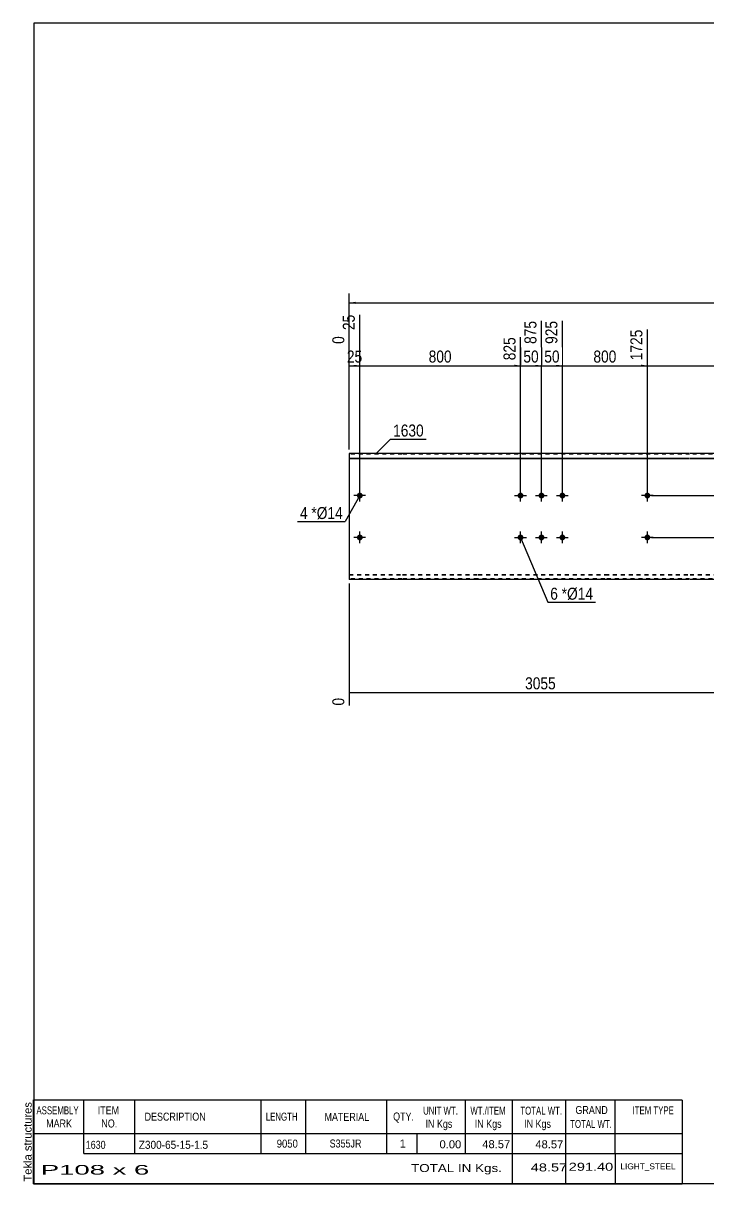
# Model space of a CAD drawing. Header units: millimetres. Extents: x -78 to 325, y -159 to 118.
# Drawn here: x -77.9 to 85.9, y -159.3 to 117.8 of the extents above; entities that cross this region are included whole.
import ezdxf

# ---------------------------------------------------------------- set-up
doc = ezdxf.new("R2010")
doc.units = ezdxf.units.MM
doc.linetypes.add('DXK_LINE_DOT1', pattern=[1.8814, 0.9407, -0.9407])
doc.styles.add('Arial', font='ARIAL.TTF', dxfattribs={"height": 0.2})
doc.styles.add('Arial Narrow', font='ARIALN.TTF', dxfattribs={"height": 0.2})

# ---------------------------------------------------------------- blocks, each defined once
blk = doc.blocks.new('Unknown-629097656-1705')
at = {"color": 5, "linetype": 'Continuous'}
for p, q in [((324.62, 117.75), (-75.38, 117.75)), ((-75.38, 117.75), (-75.38, -159.25)), ((324.62, -159.25), (324.62, 117.75)), ((-75.38, -159.25), (324.62, -159.25))]:
    blk.add_line(p, q, dxfattribs=at)
at = {"color": 174, "linetype": 'Continuous', "style": 'Arial'}
blk.add_text('Tekla structures', height=1.9102, rotation=90, dxfattribs=at).set_placement((-75.88, -158.75))
blk = doc.blocks.new('Part-629097656-1204 - 1201')
at = {"color": 2, "linetype": 'Continuous'}
for p, q in [((0, 15), (0, -15)), ((12.6, 15), (0, 15)), ((0, 13.94), (12.6, 13.94)), ((30.7, 15), (12.7, 15)), ((12.7, 13.94), (30.7, 13.94)), ((60.99, 15), (30.8, 15)), ((30.8, 13.94), (60.99, 13.94)), ((81.28, 15), (61.09, 15)), ((61.09, 13.94), (81.28, 13.94)), ((111.18, 15), (81.38, 15)), ((81.38, 13.94), (111.18, 13.94)), ((141.08, 15), (111.28, 15)), ((111.28, 13.94), (141.08, 13.94)), ((184.79, 15), (141.18, 15)), ((141.18, 13.94), (184.79, 13.94)), ((214.69, 15), (184.89, 15)), ((184.89, 13.94), (214.69, 13.94)), ((247.39, 15), (214.79, 15)), ((214.79, 13.94), (247.39, 13.94)), ((247.39, 15), (247.39, -15)), ((0, 13.83), (12.6, 13.83)), ((12.7, 13.83), (30.7, 13.83)), ((30.8, 13.83), (60.99, 13.83)), ((61.09, 13.83), (81.28, 13.83)), ((81.38, 13.83), (111.18, 13.83)), ((111.28, 13.83), (141.08, 13.83)), ((141.18, 13.83), (184.79, 13.83)), ((184.89, 13.83), (214.69, 13.83)), ((214.79, 13.83), (247.39, 13.83)), ((12.6, -15), (0, -15)), ((30.7, -15), (12.7, -15)), ((60.99, -15), (30.8, -15)), ((81.28, -15), (61.09, -15)), ((111.18, -15), (81.38, -15)), ((141.08, -15), (111.28, -15)), ((184.79, -15), (141.18, -15)), ((214.69, -15), (184.89, -15)), ((247.39, -15), (214.79, -15))]:
    blk.add_line(p, q, dxfattribs=at)
at = {"color": 7, "linetype": 'DXK_LINE_DOT1'}
for p, q in [((12.6, 14.85), (0, 14.85)), ((30.7, 14.85), (12.7, 14.85)), ((60.99, 14.85), (30.8, 14.85)), ((81.28, 14.85), (61.09, 14.85)), ((111.18, 14.85), (81.38, 14.85)), ((141.08, 14.85), (111.28, 14.85)), ((184.79, 14.85), (141.18, 14.85)), ((214.69, 14.85), (184.89, 14.85)), ((247.39, 14.85), (214.79, 14.85)), ((0, -13.83), (12.6, -13.83)), ((12.7, -13.83), (30.7, -13.83)), ((30.8, -13.83), (60.99, -13.83)), ((61.09, -13.83), (81.28, -13.83)), ((81.38, -13.83), (111.18, -13.83)), ((111.28, -13.83), (141.08, -13.83)), ((141.18, -13.83), (184.79, -13.83)), ((184.89, -13.83), (214.69, -13.83)), ((214.79, -13.83), (247.39, -13.83)), ((0, -13.94), (12.6, -13.94)), ((12.6, -14.85), (0, -14.85)), ((12.7, -13.94), (30.7, -13.94)), ((30.7, -14.85), (12.7, -14.85)), ((30.8, -13.94), (60.99, -13.94)), ((60.99, -14.85), (30.8, -14.85)), ((61.09, -13.94), (81.28, -13.94)), ((81.28, -14.85), (61.09, -14.85)), ((81.38, -13.94), (111.18, -13.94)), ((111.18, -14.85), (81.38, -14.85)), ((111.28, -13.94), (141.08, -13.94)), ((141.08, -14.85), (111.28, -14.85)), ((141.18, -13.94), (184.79, -13.94)), ((184.79, -14.85), (141.18, -14.85)), ((184.89, -13.94), (214.69, -13.94)), ((214.69, -14.85), (184.89, -14.85)), ((214.79, -13.94), (247.39, -13.94)), ((247.39, -14.85), (214.79, -14.85))]:
    blk.add_line(p, q, dxfattribs=at)
blk = doc.blocks.new('Bolt-629097656-1210 - 1201')
at = {"linetype": 'Continuous'}
for points in [[(40.19, 5, -1), (41.59, 5, -1)], [(45.19, 5, -1), (46.59, 5, -1)], [(50.19, 5, -1), (51.59, 5, -1)], [(40.19, -5, -1), (41.59, -5, -1)], [(45.19, -5, -1), (46.59, -5, -1)], [(50.19, -5, -1), (51.59, -5, -1)]]:
    blk.add_hatch(color=3, dxfattribs=at).paths.add_polyline_path(points)
at = {"color": 3, "linetype": 'Continuous'}
for p, q in [((40.89, 3.6), (40.89, 6.4)), ((45.89, 3.6), (45.89, 6.4)), ((50.89, 3.6), (50.89, 6.4)), ((39.49, 5), (42.29, 5)), ((44.49, 5), (47.29, 5)), ((49.49, 5), (52.29, 5)), ((39.49, -5), (42.29, -5)), ((40.89, -6.4), (40.89, -3.6)), ((44.49, -5), (47.29, -5)), ((45.89, -6.4), (45.89, -3.6)), ((49.49, -5), (52.29, -5)), ((50.89, -6.4), (50.89, -3.6))]:
    blk.add_line(p, q, dxfattribs=at)
blk = doc.blocks.new('Bolt-629097656-1211 - 1201')
at = {"linetype": 'Continuous'}
for points in [[(1.8, -5, -1), (3.2, -5, -1)], [(70.49, -5, -1), (71.89, -5, -1)]]:
    blk.add_hatch(color=3, dxfattribs=at).paths.add_polyline_path(points)
at = {"color": 3, "linetype": 'Continuous'}
for p, q in [((3.9, -5), (1.1, -5)), ((2.5, -6.4), (2.5, -3.6)), ((72.59, -5), (69.79, -5)), ((71.19, -6.4), (71.19, -3.6))]:
    blk.add_line(p, q, dxfattribs=at)
blk = doc.blocks.new('Bolt-629097656-1212 - 1201')
at = {"linetype": 'Continuous'}
for points in [[(1.8, 5, -1), (3.2, 5, -1)], [(70.49, 5, -1), (71.89, 5, -1)]]:
    blk.add_hatch(color=3, dxfattribs=at).paths.add_polyline_path(points)
at = {"color": 3, "linetype": 'Continuous'}
for p, q in [((2.5, 3.6), (2.5, 6.4)), ((71.19, 3.6), (71.19, 6.4)), ((3.9, 5), (1.1, 5)), ((72.59, 5), (69.79, 5))]:
    blk.add_line(p, q, dxfattribs=at)
blk = doc.blocks.new('StraightDimension-629097656-1326 - 1201')
at = {"linetype": 'Continuous'}
for points in [[(257.75, 3.5), (258, 5), (258.25, 3.5)], [(258.25, -3.5), (258, -5), (257.75, -3.5)]]:
    blk.add_hatch(color=7, dxfattribs=at).paths.add_polyline_path(points)
at = {"color": 7, "linetype": 'Continuous'}
for p, q in [((72.19, 5), (260.4, 5)), ((258, -5), (258, 5)), ((72.19, -5), (260.4, -5))]:
    blk.add_line(p, q, dxfattribs=at)
at = {"color": 0}
blk.add_wipeout([(257.85, 3.34), (253.65, 3.34), (253.65, -3.34), (257.85, -3.34)], dxfattribs=at)
at = {"color": 3, "style": 'Arial Narrow'}
blk.add_text('100', height=2.863, rotation=90.0002, dxfattribs=at).set_placement((257.25, -2.74))
blk = doc.blocks.new('StraightDimension-629097656-1253 - 1201')
at = {"linetype": 'Continuous'}
blk.add_hatch(color=7, dxfattribs=at).paths.add_polyline_path([(1, 36.25), (2.5, 36), (1, 35.75)])
at = {"color": 7, "linetype": 'Continuous'}
for p, q in [((2.5, 6), (2.5, 48.16)), ((0, 16), (0, 43.03)), ((0, 36), (2.5, 36))]:
    blk.add_line(p, q, dxfattribs=at)
at = {"color": 0, "linetype": 'Continuous'}
blk.add_wipeout([(1.9, 48.76), (-2.3, 48.76), (-2.3, 43.9), (1.9, 43.9)], dxfattribs=at)
at = {"color": 0}
blk.add_wipeout([(3.68, 36.15), (3.68, 40.35), (-1.18, 40.35), (-1.18, 36.15)], dxfattribs=at)
at = {"color": 0, "linetype": 'Continuous'}
blk.add_wipeout([(-0.6, 43.63), (-4.8, 43.63), (-4.8, 40.6), (-0.6, 40.6)], dxfattribs=at)
at = {"color": 3, "linetype": 'Continuous', "style": 'Arial Narrow'}
for s, height, p in [('25', 2.863, (1.3, 44.5)), ('0', 2.86, (-1.2, 41.2))]:
    blk.add_text(s, height=height, rotation=90.0002, dxfattribs=at).set_placement(p)
at = {"color": 3, "style": 'Arial Narrow'}
blk.add_text('25', height=2.863, dxfattribs=at).set_placement((-0.58, 36.75))
blk = doc.blocks.new('StraightDimension-629097656-1327 - 1201')
at = {"linetype": 'Continuous'}
for points in [[(257.75, -6.5), (258, -5), (258.25, -6.5)], [(258.25, -13.5), (258, -15), (257.75, -13.5)]]:
    blk.add_hatch(color=7, dxfattribs=at).paths.add_polyline_path(points)
at = {"color": 7, "linetype": 'Continuous'}
for p, q in [((72.19, -5), (260.4, -5)), ((258, -15), (258, -5)), ((235.89, -15), (260.4, -15))]:
    blk.add_line(p, q, dxfattribs=at)
at = {"color": 0}
blk.add_wipeout([(257.85, -6.66), (253.65, -6.66), (253.65, -13.34), (257.85, -13.34)], dxfattribs=at)
at = {"color": 3, "style": 'Arial Narrow'}
blk.add_text('100', height=2.863, rotation=90.0002, dxfattribs=at).set_placement((257.25, -12.74))
blk = doc.blocks.new('StraightDimension-629097656-1248 - 1201')
at = {"linetype": 'Continuous'}
blk.add_hatch(color=7, dxfattribs=at).paths.add_polyline_path([(149.38, 36.25), (150.88, 36), (149.38, 35.75)])
at = {"color": 7, "linetype": 'Continuous'}
for p, q in [((71.19, 6), (71.19, 44.61)), ((150.88, 6), (150.88, 44.61)), ((71.19, 36), (150.88, 36))]:
    blk.add_line(p, q, dxfattribs=at)
at = {"color": 0, "linetype": 'Continuous'}
blk.add_wipeout([(150.28, 45.21), (146.08, 45.21), (146.08, 36.7), (150.28, 36.7)], dxfattribs=at)
at = {"color": 0}
blk.add_wipeout([(115.29, 36.15), (115.29, 40.35), (106.78, 40.35), (106.78, 36.15)], dxfattribs=at)
at = {"color": 3, "linetype": 'Continuous', "style": 'Arial Narrow'}
blk.add_text('5275', height=2.863, rotation=90.0002, dxfattribs=at).set_placement((149.68, 37.3))
at = {"color": 3, "style": 'Arial Narrow'}
blk.add_text('3550', height=2.863, dxfattribs=at).set_placement((107.38, 36.75))
blk = doc.blocks.new('StraightDimension-629097656-1249 - 1201')
at = {"linetype": 'Continuous'}
blk.add_hatch(color=7, dxfattribs=at).paths.add_polyline_path([(69.69, 36.25), (71.19, 36), (69.69, 35.75)])
at = {"color": 7, "linetype": 'Continuous'}
for p, q in [((50.89, 6), (50.89, 46.68)), ((71.19, 6), (71.19, 44.61)), ((50.89, 36), (71.19, 36))]:
    blk.add_line(p, q, dxfattribs=at)
at = {"color": 0, "linetype": 'Continuous'}
blk.add_wipeout([(70.59, 45.21), (66.39, 45.21), (66.39, 36.7), (70.59, 36.7)], dxfattribs=at)
at = {"color": 0}
blk.add_wipeout([(64.38, 36.15), (64.38, 40.35), (57.7, 40.35), (57.7, 36.15)], dxfattribs=at)
at = {"color": 3, "linetype": 'Continuous', "style": 'Arial Narrow'}
blk.add_text('1725', height=2.863, rotation=90.0002, dxfattribs=at).set_placement((69.99, 37.3))
at = {"color": 3, "style": 'Arial Narrow'}
blk.add_text('800', height=2.863, dxfattribs=at).set_placement((58.3, 36.75))
blk = doc.blocks.new('StraightDimension-629097656-1250 - 1201')
at = {"linetype": 'Continuous'}
blk.add_hatch(color=7, dxfattribs=at).paths.add_polyline_path([(49.39, 36.25), (50.89, 36), (49.39, 35.75)])
at = {"color": 7, "linetype": 'Continuous'}
for p, q in [((45.89, 6), (45.89, 46.68)), ((50.89, 6), (50.89, 46.68)), ((45.89, 36), (50.89, 36))]:
    blk.add_line(p, q, dxfattribs=at)
at = {"color": 0}
blk.add_wipeout([(50.82, 36.15), (50.82, 40.35), (45.97, 40.35), (45.97, 36.15)], dxfattribs=at)
at = {"color": 0, "linetype": 'Continuous'}
blk.add_wipeout([(50.29, 47.28), (46.09, 47.28), (46.09, 40.6), (50.29, 40.6)], dxfattribs=at)
at = {"color": 3, "linetype": 'Continuous', "style": 'Arial Narrow'}
blk.add_text('925', height=2.863, rotation=90.0002, dxfattribs=at).set_placement((49.69, 41.2))
at = {"color": 3, "style": 'Arial Narrow'}
blk.add_text('50', height=2.863, dxfattribs=at).set_placement((46.57, 36.75))
blk = doc.blocks.new('StraightDimension-629097656-1251 - 1201')
at = {"linetype": 'Continuous'}
blk.add_hatch(color=7, dxfattribs=at).paths.add_polyline_path([(44.39, 36.25), (45.89, 36), (44.39, 35.75)])
at = {"color": 7, "linetype": 'Continuous'}
for p, q in [((45.89, 6), (45.89, 46.68)), ((40.89, 6), (40.89, 42.78)), ((40.89, 36), (45.89, 36))]:
    blk.add_line(p, q, dxfattribs=at)
at = {"color": 0}
blk.add_wipeout([(45.82, 36.15), (45.82, 40.35), (40.97, 40.35), (40.97, 36.15)], dxfattribs=at)
at = {"color": 0, "linetype": 'Continuous'}
blk.add_wipeout([(45.29, 47.28), (41.09, 47.28), (41.09, 40.6), (45.29, 40.6)], dxfattribs=at)
at = {"color": 3, "linetype": 'Continuous', "style": 'Arial Narrow'}
blk.add_text('875', height=2.863, rotation=90.0002, dxfattribs=at).set_placement((44.69, 41.2))
at = {"color": 3, "style": 'Arial Narrow'}
blk.add_text('50', height=2.863, dxfattribs=at).set_placement((41.57, 36.75))
blk = doc.blocks.new('StraightDimension-629097656-1252 - 1201')
at = {"linetype": 'Continuous'}
blk.add_hatch(color=7, dxfattribs=at).paths.add_polyline_path([(39.39, 36.25), (40.89, 36), (39.39, 35.75)])
at = {"color": 7, "linetype": 'Continuous'}
for p, q in [((2.5, 6), (2.5, 48.16)), ((40.89, 6), (40.89, 42.78)), ((2.5, 36), (40.89, 36))]:
    blk.add_line(p, q, dxfattribs=at)
at = {"color": 0, "linetype": 'Continuous'}
blk.add_wipeout([(40.29, 43.38), (36.09, 43.38), (36.09, 36.7), (40.29, 36.7)], dxfattribs=at)
at = {"color": 0}
blk.add_wipeout([(25.04, 36.15), (25.04, 40.35), (18.35, 40.35), (18.35, 36.15)], dxfattribs=at)
at = {"color": 3, "linetype": 'Continuous', "style": 'Arial Narrow'}
blk.add_text('825', height=2.863, rotation=90.0002, dxfattribs=at).set_placement((39.69, 37.3))
at = {"color": 3, "style": 'Arial Narrow'}
blk.add_text('800', height=2.863, dxfattribs=at).set_placement((18.95, 36.75))
blk = doc.blocks.new('StraightDimension-629097656-1355 - 1201')
at = {"linetype": 'Continuous'}
for points in [[(1.5, 50.75), (0, 51), (1.5, 51.25)], [(245.89, 51.25), (247.39, 51), (245.89, 50.75)]]:
    blk.add_hatch(color=7, dxfattribs=at).paths.add_polyline_path(points)
at = {"color": 7, "linetype": 'Continuous'}
for p, q in [((0, 16), (0, 53.25)), ((247.39, 16), (247.39, 53.25)), ((0, 51), (247.39, 51))]:
    blk.add_line(p, q, dxfattribs=at)
at = {"color": 0}
blk.add_wipeout([(127.95, 51.15), (127.95, 55.35), (119.44, 55.35), (119.44, 51.15)], dxfattribs=at)
at = {"color": 3, "style": 'Arial Narrow'}
blk.add_text('9050', height=2.863, dxfattribs=at).set_placement((120.04, 51.75))
blk = doc.blocks.new('StraightDimension-629097656-1297 - 1201')
at = {"linetype": 'Continuous'}
blk.add_hatch(color=7, dxfattribs=at).paths.add_polyline_path([(89.78, -41.75), (91.28, -42), (89.78, -42.25)])
at = {"color": 7, "linetype": 'Continuous'}
for p, q in [((91.28, -6), (91.28, -50.61)), ((0, -16), (0, -45.13)), ((0, -42), (91.28, -42))]:
    blk.add_line(p, q, dxfattribs=at)
at = {"color": 0}
blk.add_wipeout([(49.9, -41.85), (49.9, -37.65), (41.39, -37.65), (41.39, -41.85)], dxfattribs=at)
at = {"color": 0, "linetype": 'Continuous'}
for points in [[(-0.6, -42.7), (-4.8, -42.7), (-4.8, -45.73), (-0.6, -45.73)], [(90.68, -42.7), (86.48, -42.7), (86.48, -51.21), (90.68, -51.21)]]:
    blk.add_wipeout(points, dxfattribs=at)
at = {"color": 3, "style": 'Arial Narrow'}
blk.add_text('3055', height=2.863, dxfattribs=at).set_placement((41.99, -41.25))
at = {"color": 3, "linetype": 'Continuous', "style": 'Arial Narrow'}
for s, height, p in [('0', 2.86, (-1.2, -45.13)), ('3055', 2.863, (90.08, -50.61))]:
    blk.add_text(s, height=height, rotation=90.0002, dxfattribs=at).set_placement(p)
blk = doc.blocks.new('StraightDimension-629097656-1325 - 1201')
at = {"linetype": 'Continuous'}
for points in [[(257.75, 13.5), (258, 15), (258.25, 13.5)], [(258.25, 6.5), (258, 5), (257.75, 6.5)]]:
    blk.add_hatch(color=7, dxfattribs=at).paths.add_polyline_path(points)
at = {"color": 7, "linetype": 'Continuous'}
for p, q in [((235.89, 15), (260.4, 15)), ((258, 5), (258, 15)), ((72.19, 5), (260.4, 5))]:
    blk.add_line(p, q, dxfattribs=at)
at = {"color": 0}
blk.add_wipeout([(257.85, 13.34), (253.65, 13.34), (253.65, 6.66), (257.85, 6.66)], dxfattribs=at)
at = {"color": 3, "style": 'Arial Narrow'}
blk.add_text('100', height=2.863, rotation=90.0002, dxfattribs=at).set_placement((257.25, 7.26))
blk = doc.blocks.new('CBS_BOM-629097656-1756')
at = {"color": 7, "linetype": 'Continuous'}
for p, q in [((-75.41, -147.28), (-75.41, -139.28)), ((-75.41, -139.28), (79.51, -139.28)), ((-63.41, -147.28), (-63.41, -139.28)), ((-51.22, -147.28), (-51.22, -139.28)), ((-21.06, -147.28), (-21.06, -139.28)), ((-10.38, -147.28), (-10.38, -139.28)), ((8.94, -147.28), (8.94, -139.28)), ((27.74, -147.28), (27.74, -139.28)), ((38.95, -147.28), (38.95, -139.28)), ((51.74, -147.28), (51.74, -139.28)), ((63.49, -147.28), (63.49, -139.28)), ((79.51, -139.29), (79.5, -147.27)), ((-75.41, -147.28), (79.51, -147.28)), ((-75.41, -152.08), (-75.41, -147.28)), ((-63.41, -152.08), (-63.41, -147.28)), ((-51.22, -152.08), (-51.22, -147.28)), ((-21.06, -152.08), (-21.06, -147.28)), ((-10.38, -152.08), (-10.38, -147.28)), ((8.94, -152.08), (8.94, -147.28)), ((16.2, -152.08), (16.2, -147.28)), ((27.74, -152.08), (27.74, -147.28)), ((38.95, -152.08), (38.95, -147.28)), ((51.74, -152.08), (51.74, -147.28)), ((63.5, -152.08), (63.5, -147.28)), ((79.51, -147.28), (79.51, -152.08)), ((-75.41, -159.28), (-75.41, -152.1)), ((-63.41, -152.08), (79.51, -152.08)), ((38.95, -159.28), (38.95, -152.1)), ((51.74, -159.28), (51.74, -152.1)), ((63.54, -159.28), (63.54, -152.1)), ((79.51, -152.08), (79.51, -159.28)), ((-75.41, -159.28), (79.51, -159.28))]:
    blk.add_line(p, q, dxfattribs=at)
at = {"color": 3, "linetype": 'Continuous', "style": 'Arial'}
for s, height, width, p in [('ASSEMBLY', 1.91, 0.7, (-74.73, -142.71)), ('ITEM', 1.91, 0.8, (-60.09, -142.71)), ('UNIT WT.', 1.91, 0.7, (17.63, -142.78)), ('WT./ITEM', 1.91, 0.7, (28.92, -142.78)), ('TOTAL WT.', 1.91, 0.7, (40.85, -142.78)), ('GRAND', 1.91, 0.8, (54.01, -142.62)), ('ITEM TYPE', 1.91, 0.7, (67.65, -142.7)), ('MARK', 1.91, 0.8, (-72.41, -145.84)), ('NO.', 1.91, 0.8, (-59.23, -145.84)), ('DESCRIPTION', 1.9102, 0.8, (-48.9, -144.21)), ('LENGTH', 1.91, 0.7, (-19.95, -144.21)), ('MATERIAL', 1.91, 0.8, (-5.93, -144.26)), ('QTY.', 1.91, 0.8, (10.46, -144.18)), ('IN Kgs', 1.91, 0.8, (18.2, -145.92)), ('IN Kgs', 1.91, 0.8, (29.96, -145.92)), ('IN Kgs', 1.91, 0.8, (41.75, -145.92)), ('TOTAL WT.', 1.91, 0.7, (52.75, -145.96))]:
    blk.add_text(s, height=height, dxfattribs=dict(at, width=width)).set_placement(p)
at = {"color": 7, "linetype": 'Continuous', "style": 'Arial'}
for s, height, width, p in [('1630', 1.91, 0.8, (-62.96, -150.93)), ('Z300-65-15-1.5', 1.9102, 0.9, (-50.29, -150.93)), ('9050', 1.91, 0.85, (-17.34, -150.65)), ('S355JR', 1.91, 0.8, (-4.7, -150.62))]:
    blk.add_text(s, height=height, dxfattribs=dict(at, width=width)).set_placement(p)
for s, p in [('1', (12.03, -150.62)), ('0.00', (21.54, -150.81)), ('48.57', (31.75, -150.78)), ('48.57', (44.43, -150.81))]:
    blk.add_text(s, height=1.91, dxfattribs=at).set_placement(p)
at = {"color": 6, "linetype": 'Continuous', "style": 'Arial'}
for s, height, width, p in [('P108 x 6', 2.292, 2.05, (-73.69, -157.09)), ('TOTAL IN Kgs.', 1.9102, 1.2, (14.74, -156.48)), ('48.57', 1.91, 1.3, (43.34, -156.33)), ('291.40', 1.91, 1.3, (52.41, -156.17))]:
    blk.add_text(s, height=height, dxfattribs=dict(at, width=width)).set_placement(p)
blk.add_text('LIGHT_STEEL', height=1.4135, dxfattribs=at).set_placement((64.76, -155.83))
blk = doc.blocks.new('Mark-629097656-1377 - 1201')
at = {"color": 0}
blk.add_wipeout([(49.82, -19.86), (49.82, -16.86), (47.99, -16.86), (47.99, -19.86)], dxfattribs=at)
blk.add_wipeout([(49.82, -19.86), (49.82, -16.86), (47.99, -16.86), (47.99, -19.86)], dxfattribs=at)
at = {"color": 7, "linetype": 'Continuous'}
blk.add_line((40.89, -5), (47.39, -20.46), dxfattribs=at)
at = {"color": 0}
blk.add_wipeout([(52, -19.86), (52, -16.86), (50.72, -16.86), (50.72, -19.86)], dxfattribs=at)
blk.add_wipeout([(52, -19.86), (52, -16.86), (50.72, -16.86), (50.72, -19.86)], dxfattribs=at)
at = {"color": 3, "style": 'Arial Narrow'}
blk.add_text('6', height=2.86, dxfattribs=at).set_placement((47.99, -19.86))
at = {"color": 0}
blk.add_wipeout([(58.21, -19.86), (58.21, -16.86), (52, -16.86), (52, -19.86)], dxfattribs=at)
blk.add_wipeout([(58.21, -19.86), (58.21, -16.86), (52, -16.86), (52, -19.86)], dxfattribs=at)
at = {"color": 7, "linetype": 'Continuous'}
blk.add_line((47.39, -20.46), (58.81, -20.46), dxfattribs=at)
at = {"color": 3, "style": 'Arial Narrow'}
for s, height, p in [('*', 2.86, (50.72, -19.86)), ('Ø14', 2.863, (52, -19.86))]:
    blk.add_text(s, height=height, dxfattribs=at).set_placement(p)
blk = doc.blocks.new('Mark-629097656-1358 - 1201')
at = {"color": 0}
blk.add_wipeout([(17.77, 19.09), (17.77, 22.09), (10.46, 22.09), (10.46, 19.09)], dxfattribs=at)
blk.add_wipeout([(17.77, 19.09), (17.77, 22.09), (10.46, 22.09), (10.46, 19.09)], dxfattribs=at)
at = {"color": 7, "linetype": 'Continuous'}
for p, q in [((6.32, 14.95), (9.86, 18.49)), ((9.86, 18.49), (18.37, 18.49))]:
    blk.add_line(p, q, dxfattribs=at)
at = {"color": 3, "style": 'Arial Narrow'}
blk.add_text('1630', height=2.863, dxfattribs=at).set_placement((10.46, 19.09))
blk = doc.blocks.new('MarkSet-629097656-1369 - 1201')
at = {"color": 0}
blk.add_wipeout([(-9.96, -0.6), (-9.96, 2.4), (-11.78, 2.4), (-11.78, -0.6)], dxfattribs=at)
blk.add_wipeout([(-9.96, -0.6), (-9.96, 2.4), (-11.78, 2.4), (-11.78, -0.6)], dxfattribs=at)
blk.add_wipeout([(-7.78, -0.6), (-7.78, 2.4), (-9.06, 2.4), (-9.06, -0.6)], dxfattribs=at)
blk.add_wipeout([(-7.78, -0.6), (-7.78, 2.4), (-9.06, 2.4), (-9.06, -0.6)], dxfattribs=at)
at = {"color": 3, "style": 'Arial Narrow'}
blk.add_text('4', height=2.86, dxfattribs=at).set_placement((-11.78, -0.6))
at = {"color": 0}
blk.add_wipeout([(-1.56, -0.6), (-1.56, 2.4), (-7.78, 2.4), (-7.78, -0.6)], dxfattribs=at)
blk.add_wipeout([(-1.56, -0.6), (-1.56, 2.4), (-7.78, 2.4), (-7.78, -0.6)], dxfattribs=at)
at = {"color": 7, "linetype": 'Continuous'}
for p in [(2.5, 5), (-12.38, -1.2)]:
    blk.add_line(p, (-0.96, -1.2), dxfattribs=at)
at = {"color": 3, "style": 'Arial Narrow'}
for s, height, p in [('*', 2.86, (-9.06, -0.6)), ('Ø14', 2.863, (-7.78, -0.6))]:
    blk.add_text(s, height=height, dxfattribs=at).set_placement(p)

msp = doc.modelspace()

# ---------------------------------------------------------------- block references
for name in ['Unknown-629097656-1705', 'Part-629097656-1204 - 1201', 'Bolt-629097656-1212 - 1201', 'Bolt-629097656-1210 - 1201', 'Bolt-629097656-1211 - 1201', 'CBS_BOM-629097656-1756']:
    msp.add_blockref(name, (0, 0))

# ---------------------------------------------------------------- next in the draw order: block references
for name in ['StraightDimension-629097656-1253 - 1201', 'StraightDimension-629097656-1326 - 1201']:
    msp.add_blockref(name, (0, 0))

# ---------------------------------------------------------------- next in the draw order: block references
for name in ['StraightDimension-629097656-1248 - 1201', 'StraightDimension-629097656-1327 - 1201']:
    msp.add_blockref(name, (0, 0))

# ---------------------------------------------------------------- next in the draw order: block references
for name in ['StraightDimension-629097656-1249 - 1201', 'StraightDimension-629097656-1297 - 1201']:
    msp.add_blockref(name, (0, 0))

# ---------------------------------------------------------------- next in the draw order: block references
for name in ['StraightDimension-629097656-1250 - 1201', 'Mark-629097656-1377 - 1201']:
    msp.add_blockref(name, (0, 0))

# ---------------------------------------------------------------- next in the draw order: block references
msp.add_blockref('StraightDimension-629097656-1251 - 1201', (0, 0))

# ---------------------------------------------------------------- next in the draw order: block references
msp.add_blockref('StraightDimension-629097656-1252 - 1201', (0, 0))

# ---------------------------------------------------------------- next in the draw order: block references
for name in ['StraightDimension-629097656-1355 - 1201', 'MarkSet-629097656-1369 - 1201']:
    msp.add_blockref(name, (0, 0))

# ---------------------------------------------------------------- next in the draw order: block references
for name in ['Mark-629097656-1358 - 1201', 'StraightDimension-629097656-1325 - 1201']:
    msp.add_blockref(name, (0, 0))

doc.saveas('drawing.dxf')
